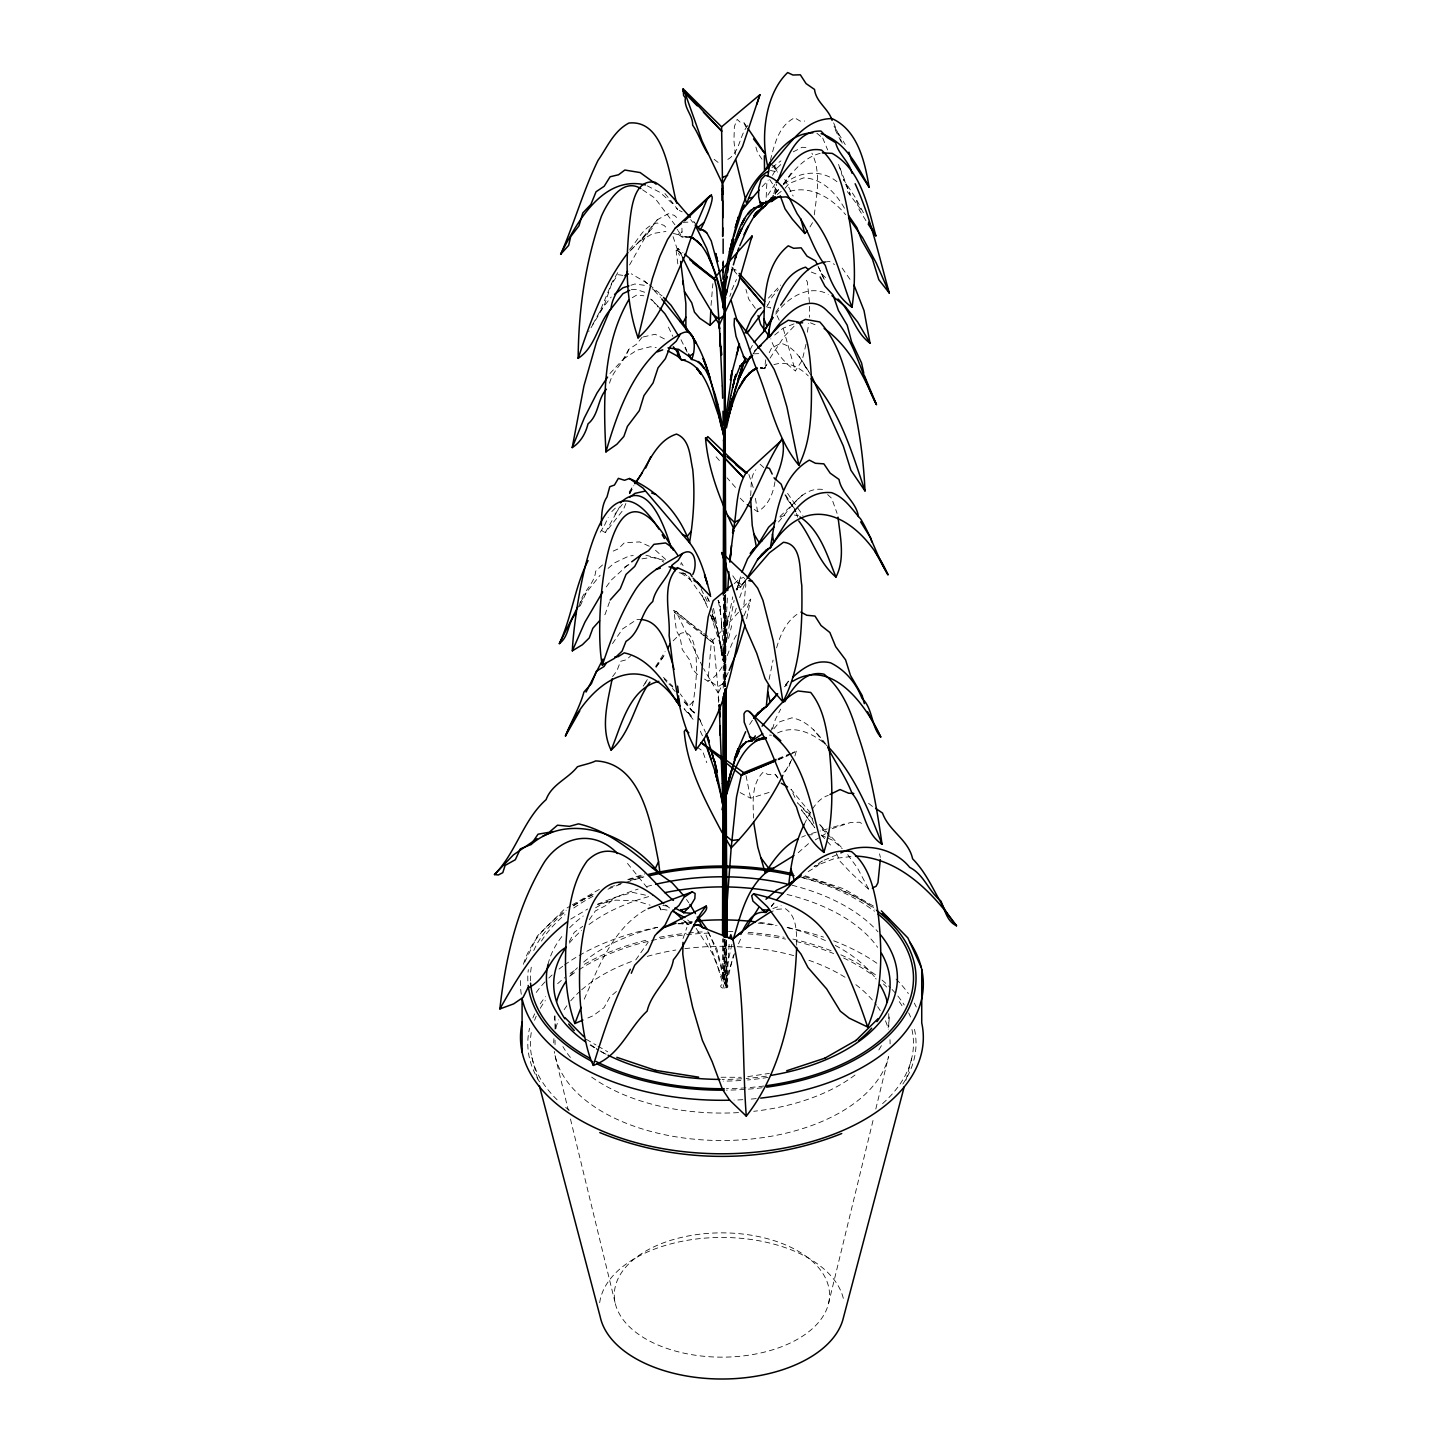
<?xml version="1.0" encoding="UTF-8"?>
<svg xmlns="http://www.w3.org/2000/svg" width="1451" height="1451" viewBox="0 0 1451 1451"><rect width="100%" height="100%" fill="white"/><g stroke="black" fill="none" stroke-linecap="round" stroke-linejoin="round"><path stroke-width="0.75" stroke-dasharray="5 3.75" d="M724.23 939.595L724.212 980.277L723.414 938.561M724.285 686.432L724.212 595.672M724.484 939.25L723.577 982.545M724.611 685.344L724.648 596.524M722.453 977.23L722.544 938.833M723.233 688.119L723.487 597.721M724.176 686.305L724.285 645.586M809.422 306.288L809.368 317.261M796.69 945.272C796.381 932.485 797.306 916.633 785.426 908.725L776.992 909.342L769.919 912.353M809.44 302.443L807.373 281.966L805.232 278.229M683.058 938.507L686.867 927.425M743.093 607.352L750.729 599.154L746.521 619.377M775.306 194.234L776.521 184.204M723.777 981.475L725.137 940.321M750.675 495.698C751.4 487.264 750.022 476.581 755.88 469.834M726.788 984.268L729.327 940.81M725.409 686.087L725.246 650.048L727.078 625.599M725.7 634.812L726.298 620.828M766.182 197.318L766.89 182.155M726.244 620.52L727.513 594.493M704.515 679.068L707.979 681.263L711.298 642.158L741.57 608.985M701.994 632.037L673.899 610.526L674.788 612.648L704.932 636.572M680.918 573.054L679.086 572.764M711.026 305.454L712.876 283.652M760.687 367.883L764.459 368.608L765.765 359.794M724.611 645.786L725.808 635.375M702.103 596.071L689.624 578.786M694.467 712.967L691.456 710.609C695.428 691.583 697.84 672.121 695.628 652.714C694.267 645.151 692.054 629.208 680.592 633.38L670.036 643.99M807.391 332.206L808.697 323.337M725.047 650.864L727.187 637.261M727.096 625.381L732.719 596.851M806.012 344.232L802.185 360.392L795.348 370.912C784.356 362.424 774.834 352.031 770.826 338.754M772.494 729.109L775.324 719.478L780.674 709.158M814.265 214.839C816.877 194.742 821.157 171.853 811.925 153.153M727.114 636.953L734.097 600.369M774.979 481.75C773.075 493.63 768.595 505.347 757.567 511.731L752.416 508.176M720.603 645.55L723.088 655.798L720.476 645.477L722.145 656.342L720.603 645.55L710.645 614.934M769.103 679.431L773.057 660.06M726.625 983.252L733.535 954.849M790.051 754.774L796.381 751.146L792.264 752.815M752.38 345.392L749.623 350.489M743.928 604.759L745.832 584.771L744.29 578.205M728.565 638.494L731.667 625.671M828.557 1303.433A107.646 62.157 0 0 0 681.226 1237.467A107.646 62.157 0 0 0 655.943 1344.116A107.646 62.157 0 0 0 828.557 1303.433L873.157 1119.936M875.805 1109.017L888.556 1056.582A168.189 97.108 0 0 1 717.393 1140.486A168.189 97.108 0 0 1 554.282 1051.395M731.903 944.256L724.466 977.774L725.391 981.003M905.95 1080.215L911.681 1058.414M731.83 289.874L736.419 279.481M770.372 160.299C774.508 144.411 778.625 125.675 794.676 117.785L800.226 121.122L804.688 121.05M579.384 606.609C580.581 592.734 594.42 585.297 595.69 571.186L603.852 563.75M736.636 589.958L741.298 574.288M773.8 193.763L775.451 188.068M794.912 755.971L796.309 751.146M681.19 253.181L675.985 249.227L682.061 254.524M734.805 612.993L736.528 607.37M629.553 264.953C638.494 249.572 646.185 233.756 657.357 219.718L668.312 213.714L674.334 215.347L677.073 217.904M776.575 647.89C780.547 634.033 786.75 620.03 799.755 612.594M611.633 283.852L603.997 306.07L588.725 331.572M739.684 597.558L745.488 581.561M609.529 601.875L605.14 614.299L602.346 617.527M790.65 761.612L788.655 767.343L783.885 772.277M729.78 296.421L730.959 293.156M718.88 700.924L718.209 693.125L728.293 672.43M629.897 493.775L632.582 486.774L627.866 494.084M812.542 222.656L808.624 229.149M584.263 999.159C598.755 966.366 613.41 927.933 646.203 909.487M734.532 953.615L724.466 984.068A3.627 2.104 0 0 0 720.748 985.809A3.627 2.104 0 0 0 723.269 988.167L727.277 987.333A3.627 2.104 0 0 0 725.391 984.159L724.575 984.068M770.227 732.32L773.183 725.047M625.889 503.479L623.386 509.591L605.339 532.644L601.965 530.721L601.403 527.42M592.752 324.335L599.771 311.675L612.249 282.002L619.087 270.394M580.237 605.919L586.077 592.86L600.115 575.213M738.486 943.821L740.953 938.307M604.487 525.371L608.223 517.372M744.073 615.569L750.729 599.154M524.754 962.14L537.36 935.968L563.714 909.904L570.279 906.004M642.194 337.176L636.608 344.177L628.791 349.328C624.13 362.986 611.451 371.039 609.003 385.73M804.217 824.331C809.803 813.412 815.734 799.356 828.285 795.384M770.064 358.125L784.211 336.432L795.493 324.824M676.801 250.479L677.853 248.357L682.968 252.71M605.339 532.644L619.613 506.871M785.317 771.406L792.319 758.71M764.604 368.5L767.343 363.312M745.741 579.874L740.518 587.02L732.628 575.575M569.264 941.645L574.324 932.268L582.794 926.282M718.227 697.423L718.735 702.629M609.946 373.524L623.259 359.195L628.791 349.328M736.437 635.066C726.788 650.61 725.881 671.378 707.979 681.263M772.494 175.353L776.212 168.896L782.833 162.621M767.851 195.123L774.852 184.331M635.774 959.909L648.162 942.243M629.317 493.358L633.833 485.65M580.4 602.401L586.077 592.86M783.703 184.096C793.244 170.692 805.214 156.073 822.354 152.899M600.224 532.263L603.435 527.094M629.462 493.703L634.105 486.339M788.473 681.462L784.9 686.45M644.933 683.312L647.309 679.594M655.598 666.553L665.084 651.644M612.594 676.619L616.911 670.834L620.575 661.311L626.469 659.733L631.112 655.453M747.809 125.53C738.759 136.213 740.155 154.078 725.79 160.444M613.084 281.947L617.836 274.656L624.891 275.654M749.605 724.484L752.634 719.914M656.305 667.025L664.957 654.238L655.798 667.496M643.228 686.069L647.001 680.501M767.452 305.708L772.113 296.947L778.425 289.511M775.832 312.183L779.459 306.905M791.121 173.141L782.47 185.674C797.143 171.418 820.613 168.407 836.955 181.683M589.287 919.68L595.363 910.938L606.899 904.989L615.006 897.335L632.872 892.438L646.874 895.43M606.282 586.911L611.107 580.219L629.915 563.133M775.741 314.141C786.968 298.09 808.806 283.779 828.231 294.299M614.898 514.18L622.334 504.331M753.051 353.935L755.971 350.108L753.196 353.319M629.571 249.463C638.531 239.85 643.101 226.374 657.031 222.982L664.05 225.395L667.823 229.204M674.788 612.648L675.912 611.197L701.74 633.289M771.352 906.639L773.982 903.247M599.771 311.675L611.197 297.056M740.627 587.02L745.488 580.781M788.437 681.118L783.558 687.284L787.095 684.981M736.11 589.414L737.616 587.528M657.357 219.718L639.818 241.12L626.886 254.143M769.23 352.702L771.587 347.95L780.892 343.288C794.495 346.843 801.823 360.229 808.606 371.329M612.503 643.591L622.57 628.936L636.971 619.414L641.197 619.523M771.279 906.113L773.945 902.994M775.324 193.019L782.089 185.329M783.449 183.787L787.385 179.344M736.782 581.942L741.787 584.626L747.936 577.679M822.554 489.404C801.714 486.865 789.924 509.392 777.972 522.541M775.015 193.835L779.495 188.938M762.12 186.726L768.232 180.124M808.533 843.648L797.488 853.333M768.431 298.09L780.584 285.085M693.215 701.341L688.989 705.857L691.365 710.446L682.151 699.382M734.188 583.737L739.774 578.604L743.728 577.462M652.225 228.333L639.818 241.12L652.877 233.52L665.955 231.453M629.861 251.096L644.788 235.824M681.934 228.17L682.024 231.779L678.977 234.899L670.308 232.613M611.796 511.604L617.691 505.746M773.909 728.747L779.822 721.727L791.829 717.846C806.81 720.258 816.913 732.755 825.782 743.946M754.23 351.323L756.914 348.748M754.266 351.523L756.914 348.929M802.566 494.936L778.498 517.862L786.442 514.797M616.421 991.45L609.674 997.345L604.015 1007.683L592.969 1015.809L584.934 1019.237M608.096 568.375L614.48 562.897L629.063 555.987L633.253 555.588M741.787 584.626L747.047 580.255M774.689 335.036L783.123 328.198L796.744 322.775M777.337 194.452L783.522 189.482M570.715 919.118L587.673 909.033M771.986 167.572L780.91 160.898M764.532 368.554L762.682 368.191L764.532 368.554L767.579 366.396L765.076 364.727M785.082 188.231L789.108 183.461L803.6 177.874C822.753 178.219 837.136 194.488 845.498 210.123M623.259 359.195L636.789 350.253L650.411 346.753L656.251 347.605M632.219 297.709L636.644 295.097L643.827 295.768M722.961 683.639L717.864 686.867L718.191 692.907M822.028 835.885L825.51 833.726M808.171 871.598L817.113 866.174L822.282 860.987L813.993 866.447L834.651 858.484L853.388 856.29M793.262 151.829L802.203 147.276L808.062 147.621M572.22 904.88L599.463 889.318M624.565 567.123L630.369 563.84M815.226 839.911L818.564 838.025M769.084 792.427L750.584 798.25L739.357 792.155M719.986 609.855L720.802 615.188M737.326 587.437L740.482 587.111M836.465 853.369L840.111 861.368L850.975 872.867L868.949 889.608L872.523 887.939M613.193 551.09L618.217 548.877L624.42 542.728L639.655 541.912L649.595 546.392M824.15 860.189L837.154 854.657M778.752 759.272L791.23 753.94M801.696 837.154L805.414 835.558M777.863 759.889L788.02 755.626M678.034 923.398L687.756 924.541L696.063 921.113M778.099 758.583L790.251 753.631M597.612 904.173L615.006 897.335M861.568 823.37L859.445 822.209L850.522 822.499L832.239 828.63M777.591 732.955C795.42 724.194 815.516 734.406 828.521 747.156M772.857 908.544L781.128 905.605M627.757 879.524L644.879 873.883M630.895 285.267L634.867 283.997L646.928 285.647M811.617 833.491L820.305 830.951M822.481 830.317L831.169 827.777M833.346 827.143L844.21 823.968M631.348 289.583L636.499 289.529L645.641 292.576M773.873 364.727C786.152 360.32 799.628 367.23 808.261 375.882M597.703 904.445L615.877 900.128L636.064 900.835L650.084 905.17M686.087 236.44L682.188 237.148L682.024 231.779M641.995 558.853L651.68 557.293L665.157 560.612M643.319 336.922L655.163 334.256L667.46 340.459M747.737 1076.642L769.375 1073.377M825.202 261.978L829.428 261.452L834.525 264.499M789.906 191.26C811.544 185.329 832.348 198.479 845.643 214.712M662.871 905.46L671.124 906.621M754.284 353.826L758.728 353.609M682.895 222.366L690.585 222.021M807.264 834.76L815.861 834.76M721.038 1077.241L741.171 1077.295M667.043 910.067L659.353 908.961M769.483 735.113L771.497 735.204M690.096 236.912L683.602 237.075L690.15 237.112M777.954 777.863L775.306 774.308L767.996 774.526L763.28 772.059C751.146 783.939 753.051 802.421 753.577 818.038M794.35 515.032L798.304 515.704L794.84 510.026M681.68 572.945L685.688 573.852M770.39 170.42L777.645 172.125L772.694 164.852M811.29 272.081L819.198 275.128M645.84 555.153L658.428 558.635L663.887 562.208M766.4 306.687L770.681 308.065L767.688 304.764M805.069 875.787L844.029 888.937L874.844 906.911M810.456 322.847L818.273 326.058M746.739 126.672L744.254 123.045L740.191 122.229L737.162 119.363L734.369 126.6L733.934 140.765L735.367 154.568M821.973 835.558L825.619 837.136M827.433 837.934L832.874 840.31L842.197 848.599M734.315 269.269L736.165 270.104M647.618 283.453L631.33 273.786M679.268 210.449L682.151 211.864M872.45 806.466L867.081 802.113M647.255 185.855L659.951 192.348L672.72 203.775M680.954 573.018L689.588 579.112M642.593 189.791L654.891 198.098L674.896 224.76M586.24 1039.297L596.016 1045.01M597.975 1046.153L607.751 1051.848M652.116 288.695L662.037 295.877M683.548 920.369L689.624 925.684M697.079 747.12L702.52 750.893L706.764 762.646M682.079 237.075L678.977 234.899L677.254 229.294M842.16 268.09L851.664 281.694M665.501 905.007L670.87 908.925M682.913 572.692L688.191 576.646M703.753 633.38L712.532 640.109L713.801 643.591L717.864 686.867L711.262 681.807L703.608 668.621M706.71 637.968L713.801 643.591L703.463 634.758M714.164 159.302L720.313 164.199M684.165 701.939L688.989 705.857L680.247 693.923M668.929 684.02L673.953 688.119M649.25 284.777L659.026 292.757M816.84 133.22L821.248 136.847M687.665 919.952L694.739 926.826M655.471 550.237L666.245 559.941M688.808 924.722L683.82 920.424L687.756 924.541M658.409 306.542L650.574 299.069M760.124 464.229L763.843 467.603M818.074 266.349L821.375 273.55L826.943 278.973M827.614 494.537L831.713 498.382L837.082 513.364M684.092 708.886L694.376 720.839M735.512 487.427L727.042 477.796M810.402 815.027L797.506 802.784L812.886 819.108M663.488 677.436L672.792 686.305M847.311 191.586L863.291 212.535L855.709 198.098L843.503 179.507L850.268 194.416L838.515 164.308L842.342 175.97M654.201 290.526L660.495 297.364M722.924 648.162L723.323 656.052L722.924 648.162L723.178 649.359M651.735 299.486L658.319 307.322M717.973 600.224L719.333 602.854L718.499 601.022M644.371 280.787L647.182 283.562M740.228 498.201L745.56 503.461M819.507 824.513L842.269 848.2M822.118 828.884L825.184 832.149M697.568 674.679L692.236 668.911L689.533 659.86L682.26 649.522L680.12 637.352L676.42 630.786L673.899 610.526M821.23 834.942L832.838 847.511M664.903 193.527L673.246 203.539M719.388 460.529L716.032 456.702M672.448 688.409L675.223 691.51M734.006 270.72L736.89 274.076M664.177 678.995L666.916 682.188M824.785 743.891L813.467 729.472M731.794 267.038L736.02 272.117M810.529 813.05L790.976 789.217L795.638 798.902M820.305 824.984L825.891 831.786M827.288 833.491L832.874 840.31M688.336 712.459L692.472 717.519L684.201 708.687M647.182 887.649L626.288 861.93M795.275 509.573L786.007 497.82M676.638 208.182L677.708 209.579M773.891 165.287L777.972 170.565M696.135 928.314L711.915 952.672L725.663 986.009M696.843 225.467L692.78 220.153L694.267 222.874M772.186 164.906L777.645 172.125M689.878 578.84L690.603 579.82L688.518 576.101M801.387 809.876L814.791 827.65L801.696 809.876M690.694 219.609L692.78 222.402M847.71 854.657L857.36 867.825L868.949 889.608M755.336 308.337L748.662 299.033L745.941 289.438M675.477 206.604L677.708 209.669M686.468 899.457L688.772 902.74M787.585 493.376L796.545 506.308M797.832 508.158L802.947 515.54M761.975 159.211L757.513 152.627L755.808 146.751M707.725 931.596L716.867 948.936L726.987 987.206M833.999 126.183L845.262 144.574M775.306 774.308L777.7 777.863M799.229 356.529L810.764 374.957M804.09 364.872L808.715 371.964M682.587 257.407L677.853 248.357M769.755 179.579L779.06 193.981M784.937 494.864L795.874 511.931M658.79 906.422L660.93 909.795M678.216 230.836L682.115 237.021M865.975 220.679L859.21 209.778L855.709 198.098M711.262 681.807L718.172 693.016M785.626 494.9L793.697 508.14M681.208 562.498L683.076 565.636M681.009 339.752L688.336 354.534M784.755 179.362L793.171 196.085M701.159 589.16L708.324 603.58M702.574 666.716L675.912 611.197M708.614 932.141L716.939 952.219L725.518 984.83M700.398 721.183L705.476 732.247M706.129 603.652L702.175 595.708L707.616 607.552M835.196 129.683L840.945 141.436M821.375 273.55L824.259 279.59M777.047 315.683L779.749 321.288M818.473 267.093L824.259 279.354M668.439 327.092L672.829 336.396M722.453 977.321L723.287 979.117M707.87 598.392L709.321 601.566M700.325 731.177L702.61 736.165M706.927 596.506L709.067 601.313M659.461 906.313L661.021 909.904M673.046 236.622L679.358 255.43M833.636 122.863L842.215 143.177M748.879 474.459L753.269 487.645M822.717 138.045L827.65 149.943M811.998 818.908L815.226 826.671M706.02 935.061L715.651 960.09L724.212 988.276M685.344 347.224L686.631 350.435M710.645 614.898L713.638 622.606L710.682 614.698M718.336 600.768L720.966 615.405L723.16 647.853M744.254 123.045L745.633 126.817M712.223 614.317L714.781 621.899L712.187 614.136M783.322 328.76L795.348 370.912M712.332 614.335L714.908 622.189M796.436 513.382L797.615 517.209M711.806 608.821L719.279 637.388M714.871 622.37L718.009 632.799M746.05 775.632L750.584 798.25M531.864 1057.271L537.614 1079.109M717.919 633.144L720.893 644.516M723.614 658.264L720.403 645.858L722.489 660.423M555.044 1055.584L568.32 1110.287M570.461 1119.029L615.115 1302.798M879.542 853.859L880.376 857.396M720.784 644.824L722.725 653.186M713.493 608.386L715.633 618.561M719.188 637.733L721.473 648.905M715.615 618.706L718.064 631.62M721.383 649.232L723.487 661.293M718.045 631.91L720.349 645.604M755.427 498.346L757.567 511.731M677.817 263.901L675.985 249.227M680.845 563.605L680.972 564.784M726.57 940.357L726.806 987.696L725.935 940.03M725.681 594.039L725.899 677.345M725.464 596.016L725.754 677.563M726.625 940.302L726.751 978.808M725.065 595.853L725.337 686.595M725.047 596.343L725.282 686.722M725.917 939.776L726.044 988.004L725.119 939.523M725.192 597.83L725.282 649.794M725.174 595.781L725.246 650.048M724.811 595.799L724.901 686.087M888.774 1013.632L888.774 1026.836M724.285 595.69L724.43 684.654M724.448 940.302L724.448 976.487M555.044 1015.99L555.044 1029.194M555.044 1040.186L555.044 1044.593M889.209 1016.97A167.3 96.6 0 0 1 888.121 1027.471M881.392 1045.663A167.3 96.6 0 0 1 876.803 1052.991M855.002 1075.01A167.3 96.6 0 0 1 753.74 1111.303M738.523 1112.591A167.3 96.6 0 0 1 589.541 1075.554M570.406 1057.453A167.3 96.6 0 0 1 562.915 1046.57M555.914 1028.596A167.3 96.6 0 0 1 554.608 1015.972M569.699 976.36A167.3 96.6 0 0 1 577.444 967.744M583.665 962.067A167.3 96.6 0 0 1 657.611 927.298M681.535 922.727A167.3 96.6 0 0 1 692.218 921.421M759.707 922.383A167.3 96.6 0 0 1 777.01 925.266M787.802 927.679A167.3 96.6 0 0 1 825.456 940.611M835.286 945.453A167.3 96.6 0 0 1 876.15 979.062M536.235 992.448A201.417 116.28 0 0 1 547.227 979.625M548.786 978.065A201.417 116.28 0 0 1 552.069 974.999M559.052 969.087A201.417 116.28 0 0 1 562.752 966.239M564.457 965.006A201.417 116.28 0 0 1 658.645 927.116M678.615 923.942A201.417 116.28 0 0 1 696.643 922.147M758.22 923.126A201.417 116.28 0 0 1 776.14 925.52M787.131 927.497A201.417 116.28 0 0 1 823.515 937.11M833.708 940.792A201.417 116.28 0 0 1 877.184 963.446M896.065 979.099A201.417 116.28 0 0 1 908.38 993.554M914.293 1003.094A201.417 116.28 0 0 1 916.27 1007.012M914.493 1029.358A194.126 112.072 0 0 1 900.871 1086.835M539.591 1081.884A194.126 112.072 0 0 1 529.579 1028.215M532.88 1017.931A194.126 112.072 0 0 1 534.657 1013.85M540.28 1003.856A194.126 112.072 0 0 1 545.485 996.656M557.601 983.724A194.126 112.072 0 0 1 564.729 977.648M570.152 973.53A194.126 112.072 0 0 1 577.026 968.815M584.408 964.298A194.126 112.072 0 0 1 648.543 939.649M659.316 937.328A194.126 112.072 0 0 1 686.214 933.247M688.481 933.011A194.126 112.072 0 0 1 704.098 931.814M728.456 931.397A194.126 112.072 0 0 1 732.9 931.524M748.244 932.376A194.126 112.072 0 0 1 784.211 937.273M792.881 939.087A194.126 112.072 0 0 1 833.128 951.548M840.873 954.849A194.126 112.072 0 0 1 876.513 975.634M882.063 980.078A194.126 112.072 0 0 1 890.515 987.877M892.075 989.491A194.126 112.072 0 0 1 896.464 994.388M897.843 996.039A194.126 112.072 0 0 1 904.227 1004.944M908.707 1012.925A194.126 112.072 0 0 1 910.557 1017.006M553.72 1042.906A168.189 97.108 0 0 1 553.919 1038.644M555.806 1028.16A168.189 97.108 0 0 1 558.726 1019.853M564.167 1009.696A168.189 97.108 0 0 1 566.851 1005.779M570.715 1000.845A168.189 97.108 0 0 1 579.965 991.305M581.688 989.782A168.189 97.108 0 0 1 634.323 960.508M647.237 956.39A168.189 97.108 0 0 1 675.84 950.024M684.872 948.682A168.189 97.108 0 0 1 793.733 955.61M808.878 960.29A168.189 97.108 0 0 1 845.28 977.412M855.872 984.685A168.189 97.108 0 0 1 876.422 1005.053M877.637 1006.704A168.189 97.108 0 0 1 880.231 1010.64M885.491 1020.833A168.189 97.108 0 0 1 888.284 1029.158M889.971 1039.66A168.189 97.108 0 0 1 890.098 1043.904M766.454 1076.116A175.48 101.316 0 0 1 746.177 1078.456M741.769 1078.782A175.48 101.316 0 0 1 722.108 1079.435M606.065 1054.224A175.48 101.316 0 0 1 596.234 1048.819M594.348 1047.695A175.48 101.316 0 0 1 587.147 1043.015M548.043 964.371A175.48 101.316 0 0 1 563.877 934.045M569.608 927.769A175.48 101.316 0 0 1 583.229 916.016M595.599 907.782A175.48 101.316 0 0 1 638.132 889.082M646.783 886.543A175.48 101.316 0 0 1 653.367 884.838M792.101 885.255A175.48 101.316 0 0 1 878 931.814M599.68 1302.708A122.591 70.773 0 0 1 718.989 1237.467A122.591 70.773 0 0 1 843.539 1299.352M911.953 1029.539A191.55 110.584 0 0 1 882.335 1103.83M569.336 1110.287A191.55 110.584 0 0 1 565.654 1107.385M557.111 1099.785A191.55 110.584 0 0 1 531.646 1030.591M534.585 1020.289A191.55 110.584 0 0 1 536.217 1016.244M540.28 1008.282A191.55 110.584 0 0 1 545.322 1000.555M570.533 975.634A191.55 110.584 0 0 1 577.208 970.955M578.949 969.794A191.55 110.584 0 0 1 649.522 941.028M651.608 940.538A191.55 110.584 0 0 1 684.437 934.952M686.686 934.698A191.55 110.584 0 0 1 708.668 933.084M747.882 933.845A191.55 110.584 0 0 1 785.535 939.105M796.127 941.463A191.55 110.584 0 0 1 833.6 953.561M843.611 958.005A191.55 110.584 0 0 1 874.481 976.541M883.405 983.941A191.55 110.584 0 0 1 886.706 987.043M899.257 1001.607A191.55 110.584 0 0 1 903.012 1007.393M767.978 1077.404A168.189 97.108 0 0 1 747.555 1079.979M740.844 1080.505A168.189 97.108 0 0 1 723.251 1081.122M604.323 1053.444A168.189 97.108 0 0 1 596.669 1048.837M594.856 1047.64A168.189 97.108 0 0 1 587.945 1042.725M569.372 943.096A168.189 97.108 0 0 1 581.688 930.381M588.997 924.505A168.189 97.108 0 0 1 653.875 895.213M787.077 894.487A168.189 97.108 0 0 1 877.637 947.322M756.189 1098.607A201.417 116.28 0 0 1 749.423 1099.205M742.839 1099.677A201.417 116.28 0 0 1 734.097 1100.094M521.29 994.298A201.417 116.28 0 0 1 520.873 976.868M523.43 964.262A201.417 116.28 0 0 1 566.18 910.267M573.453 905.424A201.417 116.28 0 0 1 595.781 893.363M609.819 887.395A201.417 116.28 0 0 1 622.098 883.006M630.586 880.376A201.417 116.28 0 0 1 645.786 876.35M799.936 876.821A201.417 116.28 0 0 1 873.593 907.51M762.156 1087.76A194.126 112.072 0 0 1 726.461 1090.154M527.856 980.949A194.126 112.072 0 0 1 528.345 969.613M533.732 950.586A194.126 112.072 0 0 1 566.597 910.883M573.526 905.859A194.126 112.072 0 0 1 592.189 894.741M628.9 879.741A194.126 112.072 0 0 1 644.117 875.425M803.709 876.477A194.126 112.072 0 0 1 874.899 909.142M763.843 1086.019A191.55 110.584 0 0 1 748.172 1087.651M745.923 1087.833A191.55 110.584 0 0 1 726.407 1088.667M530.413 980.894A191.55 110.584 0 0 1 531.646 965.296M541.459 941.028A191.55 110.584 0 0 1 565.001 914.674M573.798 907.981A191.55 110.584 0 0 1 593.912 895.829M607.969 889.209A191.55 110.584 0 0 1 623.876 883.097M625.943 882.408A191.55 110.584 0 0 1 642.974 877.347M802.621 877.819A191.55 110.584 0 0 1 874.481 911.246M728.076 616.711L726.751 625.363L728.076 616.711M739.52 580.745L736.89 590.013L739.52 580.745M760.705 367.647L763.226 368.3L760.705 367.647M764.351 368.699L760.56 368.101L764.351 368.699M691.692 710.428L694.703 712.731L691.692 710.428M694.703 712.731L692.762 711.316L694.739 712.876M721.347 622.098L721.764 629.462L721.347 622.098M700.688 721.038L697.713 716.304L700.688 721.038M720.712 610.091L720.004 605.938L720.712 610.091"/><path stroke-width="1.5" d="M685.87 328.561L685.87 303.513L680.61 261.361M722.943 279.118L723.033 263.012L722.924 265.225M723.94 432.507L723.469 434.393M724.23 937.328L724.285 693.215M724.484 936.983L724.611 692.145M724.648 592.389L724.357 279.97L724.92 592.008M722.544 934.226L723.07 696.589M723.287 595.091L723.614 439.925M723.414 936.294L724.14 692.907M727.024 792.337L725.01 798.739C732.936 776.539 738.704 746.032 763.716 737.725M772.422 317.17L763.861 331.463C764.151 302.225 763.444 265.696 788.256 245.818L793.606 248.302L801.17 247.813L807.028 256.174L815.589 260.944L817.239 264.554M722.453 188.576L722.489 184.513L722.816 194.271L722.489 184.096M796.672 947.376C794.187 1005.507 782.851 1069.514 746.286 1116.145L729.653 1100.112L722.507 1089.411L712.151 1061.66L702.302 1040.167L692.58 1007.085L685.997 976.976L682.786 954.105L682.986 942.388M721.582 126.854L759.907 94.732L742.622 146.261L722.525 183.769L721.582 126.854L683.149 88.856L683.439 91.594L697.278 105.887M627.539 271.156C623.604 284.523 612.304 294.335 610.98 308.845C597.286 324.172 596.161 346.426 578.169 358.343C578.459 310.097 585.388 261.652 601.458 216.09C607.751 201.979 622.406 177.33 640.87 188.576M722.798 227.789L722.671 236.44L722.689 194.053M723.596 301.101L721.51 293.066M723.614 439.472L724.738 427.501M723.142 239.052L723.142 253.381M722.979 307.122L723.323 301.899M723.777 299.414L722.652 291.488M724.394 438.057L724.72 426.902M750.602 497.929L752.217 525.28L756.388 546.973L747.628 558.726L741.987 572.184M880.304 859.554L877.964 882.698L876.096 886.271L872.523 887.939M771.424 197.499C768.087 206.314 758.039 208.509 753.758 216.743C755.191 209.071 767.76 209.361 766.001 201.254M684.473 291.56L691.746 302.806L694.43 312.092L699.745 318.259L710.101 325.314L710.827 309.879M726.262 914.057L731.177 847.874M727.731 590.557L728.892 571.839M739.756 245.763L748.553 225.921L743.946 234.663M726.207 280.369L726.933 276.289L724.43 293.138M719.315 324.625L716.558 287.679L714.2 278.266L752.017 236.005L737.942 284.668L719.406 324.661L697.84 288.749L682.587 257.407M742.749 615.55C733.535 661.91 726.461 712.423 695.791 749.931L703.155 654.963L708.179 616.983L713.166 600.696L731.848 585.061M599.553 620.756L592.824 628.283L589.269 637.914L582.413 644.716L572.329 650.864C573.707 614.48 597.667 431.854 658.954 529.143M731.213 847.62L736.509 797.071L741.316 775.233L743.692 772.639L776.085 759.417M721.582 797.125L714.345 761.213L706.184 733.988M729.835 559.741L733.716 528.654M727.568 272.425L728.529 265.751M729.998 561.9L731.485 545.467M729.545 259.947L729.998 254.306M777.337 693.778L766.291 706.728L768.305 685.126M723.269 308.791L725.681 297.11M755.191 740.953L766.418 738.069L759.399 738.74L755.336 740.899L759.562 738.541M601.349 525.462C601.512 515.921 601.603 504.948 607.008 496.931L609.765 486.72L614.444 485.051L618.38 478.358L624.547 480.281L629.389 478.504C657.775 490.601 679.249 513.563 689.57 542.511C693.56 518.315 695.192 493.685 692.689 469.235C689.896 457.192 690.223 439.453 676.529 434.085C654.909 440.868 647.454 467.113 634.958 483.727M722.87 272.389L723.233 269.124M729.799 561.773L730.778 553.103M724.756 426.594L726.207 413.898M874.899 551.326L887.958 574.741C877.148 557.021 871.616 536.906 860.679 519.005C851.592 508.938 845.008 497.566 831.623 492.669C799.646 489.567 785.299 525.77 770.372 547.607C775.723 516.665 779.495 477.216 809.35 460.112L815.444 463.286L823.878 463.848L830.153 473.153L839.004 479.447C841.616 494.156 856.453 501.756 858.393 516.556M566.235 947.249C548.442 956.935 547.426 979.679 527.856 987.895L523.104 997.381L513.636 1003.892L499.888 1008.935C505.456 957.606 517.336 905.914 544.687 861.604C562.807 835.196 594.565 829.736 617.509 853.514M852.009 307.267C836.991 268.562 827.959 215.746 786.224 196.883L774.888 197.445L763.661 203.521L760.904 206.423L758.619 196.592L758.692 188.104L761.122 179.616L765.094 175.335C782.343 179.198 789.816 199.639 797.216 213.841C808.842 229.911 812.905 249.699 825.293 265.406C830.389 281.548 837.517 297.328 852.009 307.267C857.106 273.822 853.46 239.488 846.785 206.532C842.668 186.109 837.336 164.507 821.611 150.16C800.118 145.572 787.385 168.497 776.067 182.699M705.531 438.021L742.985 477.143L705.531 438.021C708.124 469.671 720.095 499.942 733.626 528.454C737.181 510.099 735.857 489.295 745.923 473.026L782.415 439.58C785.608 452.549 780.293 467.548 775.342 479.773M765.965 899.275L776.394 890.315L788.818 884.403C790.886 863.762 794.985 843.049 804.217 824.331M725.881 425.977L727.441 415.04M722.961 263.175L723.251 261.162M731.576 248.574L733.607 238.962L729.817 256.41M727.441 414.859L730.778 395.742M767.924 175.607L770.028 162.476M722.834 307.195L723.342 304.293M770.263 199.821L764.967 205.951M767.216 338.682C773.038 313.071 776.72 276.071 805.577 267.147L808.443 269.614M723.94 279.082L729.472 251.984M612.177 678.796C607.679 701.831 600.152 727.985 611.071 750.113C631.638 731.812 634.178 703.517 649.885 682.133M606.427 389.194C597.322 399.243 599.136 414.66 588.018 423.873C585.624 433.287 580.853 442.138 572.22 447.597L583.955 385.839L596.506 341.928L609.746 310.514L622.932 293.664L629.68 290.4M724.883 801.025L726.915 790.541M717.81 404.176L715.216 394.998M726.425 427.9L735.004 389.739L744.98 359.884M725.028 282.256L727.423 270.557M726.117 295.097L727.114 289.783M730.778 395.543L734.369 380.434L740.083 366.196M707.689 197.862C699.926 216.562 691.275 234.717 685.743 254.306C671.414 282.854 663.18 316.264 638.059 337.902L652.388 278.501L659.86 256.41L667.478 239.615L675.168 228.224L707.689 197.862C720.149 186.236 703.118 226.719 700.089 229.875L702.302 229.657M724.883 796.127L721.981 809.749M726.915 790.142L729.055 780.656M691.637 359.395C696.28 349.818 696.008 324.752 680.392 334.056C636.663 358.179 619.069 406.733 605.938 451.914L616.893 444.26L623.857 436.479L627.431 426.34L639.329 410.615L643.936 395.633L653.059 382.973L658.029 367.865L665.356 358.723L670.162 346.644L676.239 341.221L680.392 334.056M722.852 805.396L723.813 809.495M726.425 293.102L732.102 269.795M727.386 270.176L729.926 259.403M723.94 432.144L726.207 423.982L723.65 434.248M721.546 292.884L715.343 272.879L708.759 257.172L712.205 264.463C706.963 254.016 701.667 241.12 689.805 236.876L693.814 238.617M729.817 937.564L730.814 934.68L732.374 939.396L726.987 937.11L732.791 938.851C745.669 996.492 741.787 1057.307 746.286 1116.145M724.793 795.783L727.93 783.141M729.4 251.64C737.144 223.708 742.096 191.478 764.477 171.055M729.055 780.457C733.136 767.18 734.913 750.711 746.594 741.679M726.28 424.345L724.285 432.616L724.285 593.423M904.227 1086.745L843.376 1317.834A122.591 70.773 0 0 1 721.274 1379.012A122.591 70.773 0 0 1 600.279 1317.109L539.337 1085.656M756.823 104.236L759.907 94.732M735.385 258.351L736.165 255.43L733.354 264.953M745.07 625.2L736.872 651.898L729.164 670.38M733.771 236.604L742.259 209.978L759.073 190.027M732.973 940.194C740.246 916.832 745.941 890.062 765.203 873.321M706.202 439.091L707.762 436.57L745.923 473.026L735.548 464.538M727.84 782.796L738.106 749.278L745.651 731.703M722.888 305.581L722.634 307.213M748.97 740.808L751.654 741.116L744.2 722.181L743.982 713.838C750.33 700.144 762.301 737.525 765.838 739.611C776.031 762.174 783.758 785.698 796.526 807.046C801.514 824.349 809.078 841.127 823.842 852.372C834.198 819.978 832.566 785.118 829.537 751.654C826.87 730.996 824.132 708.995 810.71 692.472L798.086 690.984C782.633 698.584 772.948 713.475 762.101 726.153M723.668 434.738L724.285 432.616L724.194 593.532M726.262 424.145C732.809 404.702 737.072 378.421 756.932 368.336M773.256 195.667L771.606 201.363L774.979 196.756M729.236 409.073L739.194 378.185L750.385 356.474M696.063 921.113C699.436 917.086 708.977 910.176 706.22 906.059C692.707 922.31 686.994 943.368 673.427 959.728C670.036 979.897 651.626 991.523 647.128 1011.111C627.957 1028.94 619.958 1055.893 593.314 1065.397C570.207 1018.874 565.836 816.405 663.724 903.701M736.364 355.205L738.124 349.292M777.065 182.264C785.571 162.911 794.205 130.028 820.976 131.08L827.143 137.482L835.649 142.688C838.424 154.368 849.343 161.551 851.9 173.141M593.314 1065.397C603.435 1032.586 614.081 999.63 630.314 969.268M724.92 428.408L725.065 592.28M751.455 238.544L752.017 236.005M723.45 435.409L724.285 432.289M692.78 574.487C697.387 566.162 695.718 545.812 682.442 553.52C664.739 564.131 644.988 573.435 634.123 591.935C620.03 614.68 610.762 639.873 602.328 665.138L614.408 658.409L622.044 651.191L626.016 641.36C641.233 631.802 640.145 612.685 652.769 601.512C655.471 587.147 667.95 579.022 671.94 565.237L678.179 560.322L682.442 553.52M586.041 692.073L603.017 659.08M578.169 358.343C590.267 321.941 603.398 284.958 626.886 254.143M768.577 171.363C756.86 176.133 749.732 194.289 746.939 203.43M576.319 613.102C567.486 621.935 569.735 635.864 559.342 643.627C571.93 616.856 574.632 586.948 588.09 560.576M611.071 750.113C621.554 725.427 628.9 688.772 658.845 681.353M740.826 934.426C745.506 924.74 752.688 910.14 765.711 912.516L752.942 901.107L751.691 895.739L753.649 893.762L767.452 906.857L781.509 926.064L788.256 938.072L801.006 954.087L807.989 967.545L826.707 988.965L840.292 1011.166L849.216 1018.167L867.68 1027.018C882.915 991.323 882.516 951.094 878.073 913.132C874.536 890.787 869.748 866.465 851.519 851.628C818.763 846.06 797.016 879.868 776.611 899.856M737.652 251.114L738.849 247.885M735.349 258.151L737.398 252.637M739.103 345.846L732.501 370.658L726.171 413.716M732.102 269.65L732.719 267.891M582.921 1020.089L574.868 1023.535L581.125 1007.284M572.22 447.597L584.336 417.888L596.941 393.13L607.588 377.097M717.973 782.778L714.817 770.445L721.002 795.656M631.294 973.276L634.686 965.187L647.98 951.439L654.909 935.55L664.993 925.23L671.341 912.207L678.995 905.442L684.038 897.262L692.327 891.821L695.12 893.49L694.848 898.604L691.021 905.007L683.82 912.643L674.896 908.018M656.142 184.168L640.145 172.56L624.819 170.039L618.561 174.755L610.109 176.768L604.16 186.29L596.053 191.75L590.902 204.428L582.812 212.934L578.967 225.848L570.678 236.658L568.665 245.4L560.63 254.324C574.378 223.345 583.139 190.806 598.048 160.335C607.461 146.859 613.646 131.134 628.882 123.045C665.501 119.236 669.763 178.836 676.692 203.213M678.687 696.027L676.492 701.178L679.775 706.02C665.556 684.818 650.991 658.827 624.275 652.859L618.09 656.704L614.789 656.94M572.329 650.864L584.88 622.225L602.673 591.935M645.731 467.947L650.737 456.775M733.807 528.527C753.813 500.867 763.317 467.512 781.781 439.163M747.047 578.278L757.513 559.705L769.629 547.97M741.824 363.929L743.746 362.659L739.865 366.341L744.037 362.587L746.014 362.569L736.002 336.324L734.115 324.879L734.424 318.44L736.02 318.73C745.995 333.367 749.315 351.559 756.062 367.792C769.755 400.44 775.85 437.404 798.866 465.263C812.379 438.383 811.472 406.987 811.435 377.568C810.021 358.56 809.295 338.355 798.649 322.068L788.274 320.254L779.949 325.441L757.694 348.186M559.342 643.627L578.133 606.21M753.051 370.096L745.887 377.06L738.994 388.36M667.877 648.216L670.036 643.99M531.012 844.518L538.049 834.198L549.149 832.294L557.492 825.202L569.481 826.345L578.441 823.86C607.262 830.371 630.224 849.669 652.551 868.024L655.272 868.496C625.508 834.416 569.935 811.399 531.012 844.518L520.365 848.871L515.341 859.717L505.111 865.413L502.771 872.686L498.364 874.953L494.483 874.572C516.32 852.354 522.777 820.522 546.102 799.628C551.725 784.229 567.958 778.915 577.425 766.745C583.483 764.713 589.886 763.661 595.69 760.923C642.34 762.881 651.517 826.308 658.554 861.713L655.272 868.496L660.06 874.155M798.775 521.018C812.633 539.046 817.929 561.882 835.976 577.081C845.353 558.689 840.165 536.779 838.061 517.173M685.87 317.189L682.949 323.101L689.461 332.497M782.887 775.36C769.592 802.095 752.217 826.417 731.304 847.747M782.941 701.921L773.256 640.943L762.954 600.388L757.676 588.163L752.362 581.434L721.637 552.541L745.741 628.047L756.733 653.222L765.058 678.596L770.681 687.81L782.941 701.921C801.369 666.426 802.457 624.71 801.804 585.424C799.211 571.059 802.693 544.034 783.431 542.275L769.429 552.795L747.936 577.679M766.237 706.818L777.682 693.832M745.705 928.622L758.746 907.6M746.068 230.31L753.74 216.924M746.993 333.313L763.516 310.967M677.617 554.989L672.647 547.752L665.628 542.964L653.948 544.325L648.452 550.763L640.653 555.153L634.722 566.434L626.034 574.415L620.266 588.743L610.182 600.007M560.63 254.324C576.863 222.529 602.51 174.991 645.441 184.93M746.431 203.194L735.893 160.027M579.747 710.917L565.455 736.002C571.44 721.056 579.62 707.616 583.973 691.964L591.409 683.675L596.325 671.305L604.033 666.517L606.355 662.944M784.755 701.776C792.863 687.538 805.305 669.89 824.041 674.207C842.106 688.753 850.921 711.117 857.323 733.063C869.965 768.885 876.767 806.593 882.008 844.246C863.853 832.529 865.213 808.697 852.009 793.28C845.715 776.956 835.54 762.9 827.687 747.319M763.806 331.408L773.183 317.533M673.355 346.807L677.544 352.23L678.524 354.516L677.581 356.202L680.809 359.304L677.526 349.709L677.581 356.202L667.913 350.87M565.455 736.002C585.533 687.919 636.227 643.664 676.492 701.178L674.733 698.221M812.796 132.857C790.577 132.912 775.378 153.752 764.568 170.873C785.626 152.7 800.462 118.71 832.003 118.583C857.668 130.155 864.887 161.605 869.095 187.179L851.338 159.991L848.926 152.155M775.668 520.546L768.595 527.239L756.533 546.954L773.873 527.112M499.888 1008.935C517.844 976.886 537.632 944.166 567.432 921.73M720.222 716.776L719.478 704.95M770.39 547.698L773.8 541.948M754.175 207.783L761.068 206.368L763.335 202.56M754.121 342.345L763.698 331.608M745.868 376.589L742.386 381.74L749.514 372.581M780.674 305.145C792.282 288.568 803.201 265.642 825.202 261.978M635.03 483.237L642.394 472.663M742.277 382.248L745.887 377.06M755.372 735.875L751.691 741.008L762.773 733.734M770.318 336.36C781.69 318.295 807.228 288.513 828.176 311.965C854.802 336.015 860.407 374.05 876.44 404.593L864.234 375.301M628.7 299.958C602.383 344.921 603.271 401.31 605.938 451.914M757.658 212.046L763.063 207.457L753.813 217.178L763.661 206.514M691.202 531.229L687.067 536.616L682.46 534.44L643.083 488.153L629.389 478.504M743.801 743.946L741.316 747.084L746.431 741.86M801.025 874.989L788.818 884.403L800.916 875.987M743.456 743.656L740.772 747.065M732.374 939.377L749.206 925.756L769.919 912.353M683.439 91.594L684.165 90.688L721.854 131.297L703.409 112.235M751.672 355.64L746.159 362.478L750.348 356.837M753.559 718.154L757.676 713.185L766.164 706.891M754.973 716.721L762.047 709.72L755.137 716.939M620.357 502.88C648.017 476.363 665.229 528.454 671.16 547.934M768.613 909.233L765.947 912.353L768.74 910.031L761.92 909.795M706.655 232.74L704.297 230.673M780.221 195.776L785.064 208.89L792.391 219.264L804.797 233.484L807.355 230.582M768.268 324.371L766.799 326.04L763.788 318.694M751.092 210.195L747.809 213.896L750.983 210.395M693.016 337.085L686.523 329.177C706.437 352.575 711.57 384.406 718.608 413.408M494.483 874.572L513.436 854.875L537.015 838.696M710.101 325.314L717.991 317.352M855.782 1040.675L878.091 1018.638M765.33 873.23L793.878 855.6M711.498 194.634L684.473 220.824L702.23 203.92M705.458 200.855L710.301 196.248M752.634 355.295L747.646 359.721L743.184 356.202M723.686 810.692L721.564 797.27M771.696 201.381L778.879 196.574M695.138 225.159L698.185 227.245L703.844 222.565M657.339 932.975L664.195 927.389L706.22 906.059M732.41 939.323L742.531 931.216M614.553 294.408L622.932 287.806L628.9 285.901M749.514 372.816L757.005 368.082M675.168 228.224L681.353 223.527M792.899 677.127C803.11 667.823 815.97 659.044 830.589 662.835C845.298 670.017 856.126 683.221 861.967 698.294C873.266 708.94 870.781 725.935 880.739 736.981L867.553 711.679M629.897 497.185L634.976 493.34L645.332 491.091M631.711 561.809L640.653 555.153M754.411 207.729C741.135 217.142 737.362 234.609 732.574 249.209M724.067 315.538L719.025 318.93L712.495 313.978M760.941 345.519L758.274 347.551L760.923 345.646M792.391 681.517C831.804 656.904 866.247 705.494 880.739 736.981M770.155 547.698L765.892 550.364L768.685 548.569M668.059 347.841L678.633 349.346L689.08 356.347L693.07 353.844M749.242 330.393L745.088 332.896L751.4 318.44L757.821 309.462L761.031 307.721M824.894 1058.16L856.507 1040.113M799.465 322.648L805.414 319.383L819.761 321.959C835.703 339.153 843.212 361.988 848.472 384.642C858.049 419.212 863.381 455.034 864.996 490.946L850.885 470.233L843.285 445.91L811.889 376.625M840.8 852.898C863.091 841.707 894.088 847.837 909.686 867.372C924.196 874.699 928.386 891.059 940.774 900.871C945.054 909.886 946.524 921.059 956.517 925.792C938.416 905.188 931.887 878.399 912.606 858.811C908.435 839.621 888.901 831.115 882.498 813.032L875.588 808.352M829.972 794.477L840.056 789.544L848.654 793.244L853.805 793.425M739.194 519.966L734.406 522.251L727.876 516.03M624.891 275.654L628.464 273.985M648.125 908.598L692.327 891.821M543.019 835.994L553.049 831.496M753.196 369.751L756.896 368.137M701.069 742.658L741.316 775.233L774.598 761.031M797.977 838.732C783.685 845.987 773.637 859.754 765.276 873.121L757.767 847.094L753.686 822.282M741.316 775.233L775.832 760.741M722.525 177.403L727.604 175.353M762.047 540.806L758.8 542.057L753.885 533.968M657.43 351.831L662.744 349.836M664.195 927.389L676.075 923.181M746.304 741.697L751.854 741.08L749.097 740.971M786.696 1070.747L825.565 1057.942M841.725 1133.539C764.877 1164.301 676.402 1163.992 599.789 1132.596M655.979 569.409L660.332 568.175M680.573 910.103L688.155 908.108M748.444 198.37L752.489 197.372M699.981 585.152L697.006 582.141L702.248 588.217M822.354 152.899L832.167 153.371C861.096 169.84 867.734 206.078 875.878 235.878L868.17 224.053M738.958 839.639L731.757 840.51L726.987 836.647M724.412 438.202L725.028 592.044M774.272 198.424L775.197 198.352M771.569 201.489C753.323 202.668 744.943 222.602 737.888 236.803L741.787 228.442L734.133 246.416L727.205 268.272M683.802 912.697L691.764 913.314M722.761 217.831L722.761 201.036M694.14 924.94L697.641 924.813L704.442 928.15M757.767 206.459L761.068 206.368M694.013 925.194L699.872 925.049L703.173 927.896M757.531 206.495L760.904 206.423M796.744 322.775L802.621 322.811M641.197 619.523C661.692 621.119 667.061 647.273 672.52 663.18M763.806 737.416L765.257 737.507M685.035 359.957L680.954 359.648C705.077 364.02 711.063 395.488 718.644 415.585M773.601 868.442L768.377 867.861L760.723 857.541M691.619 359.467C707.199 362.387 710.283 382.375 715.252 394.817M683.113 359.921L685.035 360.193M855.473 856.036C899.384 858.049 932.467 892.202 956.517 925.792M655.489 1070.348L698.656 1077.168M769.338 165.994L767.597 165.668C760.596 136.884 765.058 94.043 787.675 72.55L792.881 75.017L800.335 74.799L806.049 83.578L814.519 89.436C816.042 102.386 828.757 108.752 832.094 120.451M748.825 580.636L752.362 581.434M669.02 566.815L677.635 568.756M651.608 493.05L655.798 494.356M766.854 467.585L769.465 468.419L772.186 474.06M753.649 893.762C784.61 900.853 816.713 912.752 831.532 943.223C847.058 969.522 857.94 998.161 867.68 1027.018M704.243 928.187L725.228 936.367M616.838 1057.326L655.906 1070.493M759.834 202.052L763.661 203.521M690.15 237.112L693.977 238.653L689.805 236.876M673.028 911.391L684.799 917.54M821.121 133.637C845.262 141.618 857.741 166.285 869.095 187.179M704.624 230.763L702.03 229.657L706.873 232.976L711.244 240.92L719.224 270.339M749.369 736.528L753.849 738.523M781.273 783.195L787.548 786.95M800.916 612.086L806.774 615.26L814.972 616.04L821.066 625.562L829.881 632.527L835.667 646.638L845.57 659.824L850.449 675.404L862.166 695.501L864.343 703.626M661.747 298.96L680.047 321.505L682.949 323.101L671.051 305.272L663.524 297.455M693.959 580.618L697.115 582.45M660.223 874.354L672.357 883.006L684.183 896.174M747.265 504.64L750.711 506.998M773.583 735.73C807.318 763.607 811.581 812.868 823.842 852.372M702.23 743.257L743.692 772.639M693.687 238.635L701.196 245.255L697.441 241.283M799.936 516.919C820.196 530.377 827.306 555.66 835.976 577.081M770.227 702.393L767.67 691.674M689.878 259.783L714.2 278.266M692.58 262.631L715.361 280.206L684.672 254.161M831.967 295.714L844.935 306.161L857.65 322.031L870.038 343.216L864.034 310.623L854.022 285.158M726.842 456.684L747.174 473.08M774 477.814L781.164 484.144L783.25 490.003M688.826 732.755L685.325 729.926L684.255 731.467C687.157 767.506 705.494 801.315 722.199 832.765M672.647 910.23L682.151 918.991M824.114 328.452C850.068 346.68 863.744 376.571 876.44 404.593M652.551 868.024L660.096 874.282L658.554 861.713M719.097 270.503L721.038 280.152M689.279 332.769L685.779 329.177L689.334 332.551M693.106 578.224L710.718 596.397M748.988 711.516L780.801 740.754M881.356 910.847L907.873 937.926L921.167 967.218M565.038 1017.695L583.828 1036.721M675.368 570.606L672.176 566.434L675.386 570.497M673.427 900.4C651.825 883.296 618.579 829.555 587.274 860.788C573 880.285 569.372 904.952 567.105 928.44C564.457 960.072 563.895 993.228 574.868 1023.535M811.055 378.802C839.621 409.799 851.791 451.841 864.996 490.946M680.954 909.577L683.675 912.552M739.158 273.405L764.677 301.463M659.733 307.993L664.957 313.797L678.778 336.287M870.038 343.216C854.222 331.572 851.918 311.911 837.971 299.015M855.147 183.733C871.053 218.502 878.907 256.265 889.318 293.066L878.834 279.735L872.45 259.112L861.568 240.104L856.961 227.716L848.563 215.546M794.423 880.775L790.958 868.877M690.259 217.251C678.578 205.171 669.691 191.097 655.181 182.3C634.432 178.564 631.475 207.33 629.77 221.894C625.581 260.346 625.091 301.028 638.059 337.902M741.207 279.118L764.26 305.998L738.849 275.509M682.46 534.44L689.443 542.638M828.521 747.156C854.186 774.471 868.75 809.731 882.008 844.246M708.142 153.969C701.921 145.1 698.965 134.181 692.635 125.149C692.998 114.955 683.693 108.353 685.362 97.779L683.584 95.494L683.149 88.856M699.491 918.701L706.855 928.767M689.08 356.347L691.547 359.358L688.59 353.99M697.115 226.338L699.962 229.82L698.185 227.245M737.326 320.218L767.597 358.705L774.181 369.425L780.638 385.567L786.95 407.042L798.866 465.263M680.047 321.505L685.724 328.742M753.541 138.897L764.405 152.972M689.606 542.765C701.141 557.764 705.476 576.809 710.41 594.71M769.556 336.94L760.596 324.371L758.021 315.52M848.527 217.668L862.601 237.71L876.223 262.921L889.318 293.066M747.972 128.486L765.276 153.951M673.391 550.237C606.808 431.165 592.951 622.679 602.328 665.138M692.127 576.682L690.186 573.58L677.508 567.631C660.695 584.753 670.616 613.918 669.111 635.357C674.443 674.062 676.42 715.089 695.791 749.931M860.643 521.852L870.763 538.067L871.815 541.894M692.852 337.557L696.389 343.343L692.889 337.339M695.918 226.556L706.728 248.484L717.356 280.678M689.914 904.39L695.464 913.64M726.625 840.183L731.032 847.602M887.958 574.741C866.356 525.48 813.775 484.888 773.709 542.674L772.422 533.95M662.2 534.73L664.395 538.521M868.532 222.257L875.878 235.878M697.26 917.05L702.574 927.606M820.16 276.978L824.948 286.228L833.11 295.097L838.406 310.441L847.239 325.242L851.519 341.602L861.549 362.913L863.798 373.233M722.525 183.769L701.994 140.765L684.165 90.688M678.524 354.516L680.827 359.395M737.398 321.415L731.213 300.683M704.134 739.502L714.744 770.535M707.725 749.133L711.28 759.308M723.723 441.231L723.487 440.179M718.608 415.748L721.8 426.775M800.716 218.648L804.797 233.484M714.708 770.699L717.973 782.579M724.738 439.036L721.727 427.102M717.284 280.986L720.53 293.265M717.773 404.357L720.258 414.369M726.352 565.001L721.854 552.559M720.458 293.555L723.505 306.651M672.992 665.265L673.971 669.437M720.929 795.928L722.852 804.779M720.186 414.714L722.525 425.669M722.453 425.995L723.07 429.061M723.323 431.219L724.648 437.876M718.59 413.553L721.238 427.011M720.966 280.533L722.743 291.143M682.641 280.932L683.221 284.831M677.599 686.16L678.397 692.526M678.923 698.022L679.884 706.038M722.634 398.227L722.29 386.075M719.333 324.824L722.272 385.893M768.794 330.012L769.465 337.303M723.287 284.976L723.07 281.857L723.124 302.751M719.515 704.896L719.805 709.158M719.152 704.896L722.217 783.34M722.253 783.649L722.598 797.506M722.979 411.25L723.269 424.78M722.634 797.778L722.943 812.379M764.369 155.747L764.514 170.819M725.7 798.304L726.498 935.895M725.464 591.5L724.666 280.714L725.21 426.83M725.391 689.298L726.552 936.022M725.21 426.558L725.681 591.754M725.935 689.098L726.697 935.659M725.79 688.88L726.606 935.895M725.355 689.425L725.953 936.04M725.282 688.971L725.917 937.509M725.047 689.261L725.119 937.255M921.73 969.431L921.73 1022.919A201.417 116.28 0 0 1 720.875 1153.781A201.417 116.28 0 0 1 522.36 1021.74M724.43 693.705L724.448 935.768M522.088 1052.084L522.088 998.596A201.417 116.28 0 0 0 729.708 1100.203M556.676 1001.281A167.3 96.6 0 0 1 565.763 981.765M696.571 921.004A167.3 96.6 0 0 1 722.761 919.88M727.114 919.934A167.3 96.6 0 0 1 755.445 921.838M879.814 984.54A167.3 96.6 0 0 1 887.395 1002.26M880.703 934.988A175.48 101.316 0 0 1 770.898 1075.409M719.896 1079.417A175.48 101.316 0 0 1 608.114 1055.24M585.442 1041.818A175.48 101.316 0 0 1 548.043 964.371M655.58 884.312A175.48 101.316 0 0 1 789.906 884.711M881.446 953.253A168.189 97.108 0 0 1 876.966 1021.631M871.688 1028.197A168.189 97.108 0 0 1 858.557 1040.639M574.27 1030.536A168.189 97.108 0 0 1 568.647 1024.025M564.838 1018.765A168.189 97.108 0 0 1 565.473 948.337M664.794 892.673A168.189 97.108 0 0 1 782.815 893.49M909.668 941.935A201.417 116.28 0 0 1 760.687 1098.117M882.317 913.695A201.417 116.28 0 0 1 889.481 919.517M876.513 910.339A194.126 112.072 0 0 1 766.672 1087.162M724.249 1090.173A194.126 112.072 0 0 1 596.742 1063.783M592.697 1061.751A194.126 112.072 0 0 1 528.2 985.465M648.543 874.354A194.126 112.072 0 0 1 792.881 873.792M878.163 914.13A191.55 110.584 0 0 1 766.092 1085.729M724.212 1088.703A191.55 110.584 0 0 1 595.962 1061.443M589.759 1058.178A191.55 110.584 0 0 1 530.558 983.143M649.522 875.715A191.55 110.584 0 0 1 794.042 875.66M722.38 194.144L722.362 200.818L722.253 188.376L722.38 194.144M723.813 432.452L723.795 438.692L723.813 432.452M733.354 528.726L732.592 532.916L733.354 528.726M733.644 530.522L733.154 533.224L733.644 530.522M732.175 370.694L730.47 379.944L732.175 370.694M741.388 368.645L744.853 359.939L741.388 368.645M732.483 239.506L729.563 252.057L732.483 239.506M734.442 380.652L732.537 387.653L734.442 380.652M731.177 771.061L727.967 783.232L731.231 771.116M732.465 398.173L729.327 409.508L732.465 398.173M706.528 367.502L703.209 358.651L706.528 367.502M735.929 374.503L734.097 380.507L735.929 374.503M738.613 216.671L735.349 227.335L738.613 216.671M732.175 404.339L729.146 413.88L732.175 404.339M741.515 369.007L738.233 379.001L741.515 369.007M737.997 749.061L734.424 759.29L737.997 749.061M739.43 344.087L737.525 349.129L739.43 344.087M707.453 584.191L704.551 574.886L707.453 584.191M742.803 369.824L739.194 378.185L742.785 369.805M738.777 751.527L736.328 756.987L738.777 751.527M744.109 205.988L741.824 210.177L745.016 204.954L744.109 205.988M744.617 218.702L741.534 224.506L744.617 218.702M720.385 735.167L719.932 725.7L720.295 735.312M714.599 761.122L717.139 772.095L714.599 761.122M753.232 549.566L750.258 553.484L756.189 546.918L753.232 549.566M761.739 554.572L757.567 559.778L761.739 554.572M709.811 377.732L706.583 367.683L709.811 377.732M715.706 253.544L717.665 261.47L715.706 253.544M765.892 550.6L761.684 554.699L765.892 550.6M762.047 709.847L757.875 713.711L763.806 708.723L762.011 709.884M764.151 707.87L761.848 709.412L766.019 706.8L764.151 707.87M763.625 737.997L759.381 739.067L766.201 738.087L763.625 737.997M700.869 373.324L696.97 368.137L700.833 373.324M750.512 741.153L748.662 740.881L750.512 741.153M721.528 354.896L720.984 346.553L721.528 354.896M719.533 328.815L719.025 324.988L719.533 328.815M701.159 364.11L698.112 361.462L704.207 368.082L701.159 364.11M711.516 751.346L714.11 761.249L711.516 751.346M709.267 741.878L707.145 735.784L709.267 741.878M700.887 373.959L696.988 368.754L700.887 373.959M723.65 434.593L721.691 426.721L723.65 434.593M720.149 339.498L719.732 333.476L720.476 346.735L720.149 339.498"/></g></svg>
